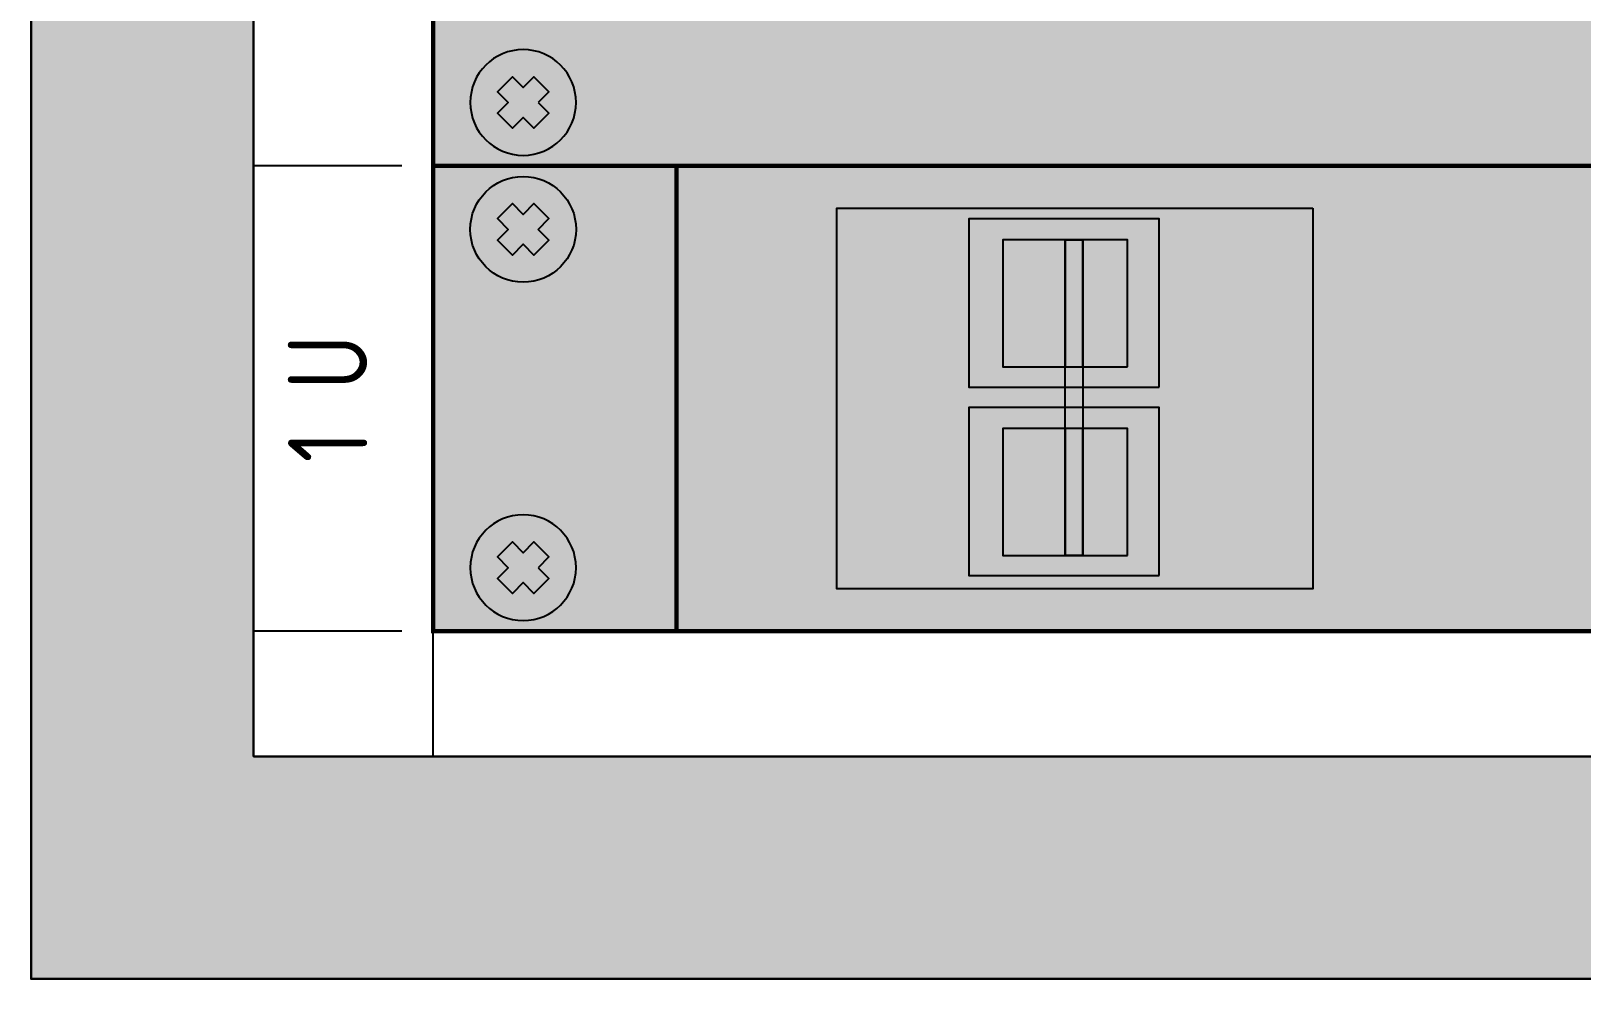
# Model space of a CAD drawing. Header units: millimetres. Extents: x -87434 to 499450, y -468665 to 122144.
# Drawn here: x 122081 to 124523, y 66302 to 67797 of the extents above; entities that cross this region are included whole.
import ezdxf

# ---------------------------------------------------------------- set-up
doc = ezdxf.new("R2010")
doc.units = ezdxf.units.MM
doc.layers.add('Text', color=7, linetype='Continuous', lineweight=9)
doc.styles.add('ГОСТ-ttf', font='')
doc.styles.get('ГОСТ-ttf').set_extended_font_data('GOST type A')

# ---------------------------------------------------------------- blocks, each defined once
blk = doc.blocks.new('A$C2DED7FAF')
at = {"lineweight": 25}
h = blk.add_hatch(color=251, dxfattribs=at)
h.set_gradient(color1=(139, 142, 133), color2=(120, 125, 115), tint=0.46, name='INVHEMISPHERICAL')
h.paths.add_polyline_path([(0, 765.24), (558.09, 765.24), (558.09, 0), (0, 0)])
h.paths.add_polyline_path([(21.05, 744.19), (537.04, 744.19), (537.04, 21.05), (21.05, 21.05)], flags=16)
at = {"color": 251}
for p, q in [((35.05, 76.9), (21.05, 76.9)), ((35.05, 32.9), (21.05, 32.9))]:
    blk.add_line(p, q, dxfattribs=at)
at = {"lineweight": 30}
for points in [[(0, 765.24), (558.09, 765.24), (558.09, 0), (0, 0)], [(21.05, 744.19), (537.04, 744.19), (537.04, 21.05), (21.05, 21.05)]]:
    blk.add_lwpolyline(points, close=True, dxfattribs=at)
at = {"layer": 'Text', "color": 251, "insert": (28.05, 54.9), "char_height": 7.5, "width": 44, "attachment_point": 5, "rotation": 90, "style": 'ГОСТ-ttf'}
blk.add_mtext('1 U', dxfattribs=at)
blk = doc.blocks.new('*U1259')
at = {"true_color": 0xc7c7c7}
h = blk.add_hatch(color=9, dxfattribs=at)
h.set_gradient(color1=(93, 101, 98), color2=(179, 179, 179), tint=0.43, name='SPHERICAL')
h.paths.add_polyline_path([(10, 5, 1), (0, 5, 1)])
h.paths.add_polyline_path([(3.98, 2.56), (2.56, 3.98), (3.59, 5), (2.56, 6.02), (3.98, 7.44), (5, 6.41), (6.02, 7.44), (7.44, 6.02), (6.41, 5), (7.44, 3.98), (6.02, 2.56), (5, 3.59)], flags=16)
h = blk.add_hatch(color=250)
h.set_gradient(color1=(39, 42, 41), color2=(103, 113, 116), tint=0.43, name='SPHERICAL')
h.paths.add_polyline_path([(5, 6.41), (3.98, 7.44), (2.56, 6.02), (3.59, 5), (2.56, 3.98), (3.98, 2.56), (5, 3.59), (6.02, 2.56), (7.44, 3.98), (6.41, 5), (7.44, 6.02), (6.02, 7.44)])
at = {"color": 49, "lineweight": 25, "true_color": 0x474747}
blk.add_lwpolyline([(6.41, 5), (7.44, 6.02), (6.02, 7.44), (5, 6.41), (3.98, 7.44), (2.56, 6.02), (3.59, 5), (2.56, 3.98), (3.98, 2.56), (5, 3.59), (6.02, 2.56), (7.44, 3.98), (6.41, 5)], dxfattribs=at)
blk.add_circle((5, 5), 5, dxfattribs=at)
blk = doc.blocks.new('*U1260')
at = {"lineweight": 25}
h = blk.add_hatch(color=251, dxfattribs=at)
h.set_gradient(color1=(102, 106, 98), color2=(120, 120, 110), rotation=90, tint=0.43)
h.paths.add_polyline_path([(0, 0), (482, 0), (482, 44), (0, 44)])
h = blk.add_hatch(color=256, dxfattribs=at)
h.dxf.hatch_style = 1
h.set_gradient(color1=(147, 144, 128), color2=(180, 178, 167), rotation=180, tint=1, name='CURVED')
h.paths.add_polyline_path([(83.15, 40), (38.15, 40), (38.15, 4), (83.15, 4)])
h.paths.add_polyline_path([(68.64, 23.09), (50.64, 23.09), (50.64, 39), (68.64, 39)], flags=16)
h.paths.add_polyline_path([(65.64, 25), (53.85, 25), (53.85, 37), (65.64, 37)], flags=0)
h.paths.add_polyline_path([(61.41, 25), (59.74, 25), (59.74, 37), (61.41, 37)], flags=0)
h = blk.add_hatch(color=256, dxfattribs=at)
h.dxf.hatch_style = 1
h.set_gradient(color1=(83, 80, 70), color2=(107, 104, 91), tint=1, name='CURVED')
h.paths.add_polyline_path([(68.64, 39), (50.64, 39), (50.64, 23.09), (68.64, 23.09)])
h.paths.add_polyline_path([(65.64, 25), (53.85, 25), (53.85, 37), (65.64, 37)], flags=16)
h.paths.add_polyline_path([(61.41, 25), (59.74, 25), (59.74, 37), (61.41, 37)], flags=16)
h = blk.add_hatch(color=256, dxfattribs=at)
h.dxf.hatch_style = 1
h.set_gradient(color1=(82, 163, 0), color2=(41, 82, 0), rotation=90, tint=1, name='INVCYLINDER')
h.paths.add_polyline_path([(65.64, 37), (61.41, 37), (61.41, 25), (65.64, 25)])
h.paths.add_polyline_path([(53.85, 25), (59.74, 25), (59.74, 37), (53.85, 37)])
h = blk.add_hatch(color=256, dxfattribs=at)
h.dxf.hatch_style = 1
h.set_gradient(color1=(82, 163, 0), color2=(41, 82, 0), rotation=90, tint=1, name='INVCYLINDER')
h.paths.add_polyline_path([(59.74, 37), (61.41, 37), (61.41, 7.16), (59.74, 7.16)])
h = blk.add_hatch(color=256, dxfattribs=at)
h.dxf.hatch_style = 1
h.set_gradient(color1=(83, 80, 70), color2=(107, 104, 91), tint=1, name='CURVED')
h.paths.add_polyline_path([(68.64, 21.16), (50.64, 21.16), (50.64, 5.25), (68.64, 5.25)])
h.paths.add_polyline_path([(65.64, 7.16), (53.85, 7.16), (53.85, 19.16), (65.64, 19.16)], flags=16)
h.paths.add_polyline_path([(61.41, 7.16), (59.74, 7.16), (59.74, 19.16), (61.41, 19.16)], flags=16)
h = blk.add_hatch(color=256, dxfattribs=at)
h.dxf.hatch_style = 1
h.set_gradient(color1=(82, 163, 0), color2=(41, 82, 0), rotation=90, tint=1, name='INVCYLINDER')
h.paths.add_polyline_path([(65.64, 19.16), (61.41, 19.16), (61.41, 7.16), (65.64, 7.16)])
h.paths.add_polyline_path([(53.85, 7.16), (59.74, 7.16), (59.74, 19.16), (53.85, 19.16)])
at = {"const_width": 0.4}
blk.add_lwpolyline([(0, 0), (482, 0), (482, 44), (0, 44)], close=True, dxfattribs=at)
blk.add_lwpolyline([(23, 0), (23, 44)], dxfattribs=at)
at = {"color": 251, "lineweight": 25}
blk.add_lwpolyline([(83.15, 40), (83.15, 4), (38.15, 4), (38.15, 40)], close=True, dxfattribs=at)
at = {"lineweight": 25}
for points in [[(68.64, 23.09), (68.64, 39), (50.64, 39), (50.64, 23.09)], [(65.64, 25), (65.64, 37), (53.85, 37), (53.85, 25)], [(61.41, 25), (61.41, 37), (59.74, 37), (59.74, 25)], [(59.74, 37), (61.41, 37), (61.41, 7.16), (59.74, 7.16)], [(68.64, 5.25), (68.64, 21.16), (50.64, 21.16), (50.64, 5.25)], [(65.64, 7.16), (65.64, 19.16), (53.85, 19.16), (53.85, 7.16)], [(61.41, 7.16), (61.41, 19.16), (59.74, 19.16), (59.74, 7.16)]]:
    blk.add_lwpolyline(points, close=True, dxfattribs=at)
blk.add_blockref('*U1259', (3.5, 33), dxfattribs=at)
at = {"lineweight": 25, "xscale": -1, "rotation": 180}
blk.add_blockref('*U1259', (3.5, 11), dxfattribs=at)
blk = doc.blocks.new('*U1261')
blk.add_blockref('*U1260', (0, 0))
blk = doc.blocks.new('*U1256')
at = {"true_color": 0xc7c7c7}
h = blk.add_hatch(color=9, dxfattribs=at)
h.set_gradient(color1=(93, 101, 98), color2=(179, 179, 179), tint=0.43, name='SPHERICAL')
h.paths.add_polyline_path([(10, 5, 1), (0, 5, 1)])
h.paths.add_polyline_path([(3.98, 2.56), (2.56, 3.98), (3.59, 5), (2.56, 6.02), (3.98, 7.44), (5, 6.41), (6.02, 7.44), (7.44, 6.02), (6.41, 5), (7.44, 3.98), (6.02, 2.56), (5, 3.59)], flags=16)
h = blk.add_hatch(color=250)
h.set_gradient(color1=(39, 42, 41), color2=(103, 113, 116), tint=0.43, name='SPHERICAL')
h.paths.add_polyline_path([(5, 6.41), (3.98, 7.44), (2.56, 6.02), (3.59, 5), (2.56, 3.98), (3.98, 2.56), (5, 3.59), (6.02, 2.56), (7.44, 3.98), (6.41, 5), (7.44, 6.02), (6.02, 7.44)])
at = {"color": 49, "lineweight": 25, "true_color": 0x474747}
blk.add_lwpolyline([(6.41, 5), (7.44, 6.02), (6.02, 7.44), (5, 6.41), (3.98, 7.44), (2.56, 6.02), (3.59, 5), (2.56, 3.98), (3.98, 2.56), (5, 3.59), (6.02, 2.56), (7.44, 3.98), (6.41, 5)], dxfattribs=at)
blk.add_circle((5, 5), 5, dxfattribs=at)
blk = doc.blocks.new('*U1257')
at = {"lineweight": 25}
h = blk.add_hatch(color=251, dxfattribs=at)
h.set_gradient(color1=(102, 106, 98), color2=(120, 120, 110), rotation=90, tint=0.43)
h.paths.add_polyline_path([(0, 0), (482, 0), (482, 44), (0, 44)])
at = {"const_width": 0.4}
blk.add_lwpolyline([(0, 0), (482, 0), (482, 44), (0, 44)], close=True, dxfattribs=at)
at = {"lineweight": 25, "xscale": -1, "rotation": 180}
blk.add_blockref('*U1256', (3.5, 11), dxfattribs=at)
blk = doc.blocks.new('*U1258')
blk.add_blockref('*U1257', (0, 0))
blk = doc.blocks.new('A$C671C5A03')
blk.add_line((38.03, -744.19), (38.03, -21.05))
for name, p in [('A$C2DED7FAF', (0, -765.24)), ('*U1258', (38.03, -688.34)), ('*U1261', (38.03, -732.34))]:
    blk.add_blockref(name, p)

msp = doc.modelspace()

# ---------------------------------------------------------------- block references
at = {"xscale": 16.66666666666666, "yscale": 16.66666666666666, "zscale": 16.66666666666666}
msp.add_blockref('A$C671C5A03', (122080.54596, 79056.46287), dxfattribs=at)

doc.saveas('drawing.dxf')
